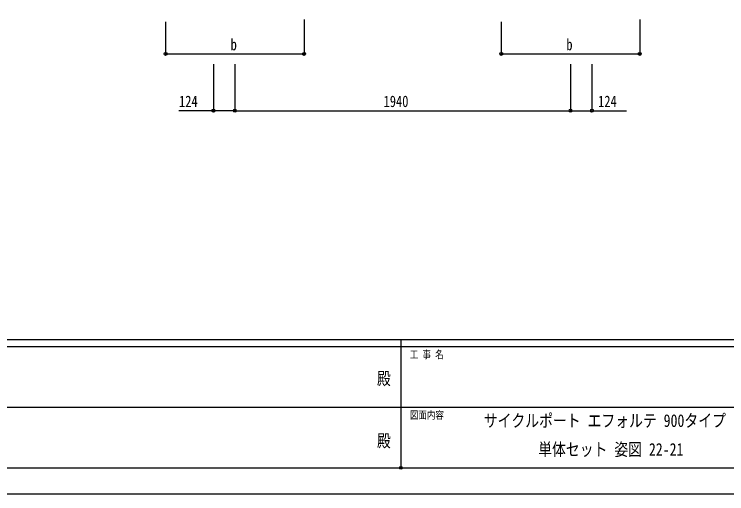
# Model space of a CAD drawing. Units: millimetres, scale not verified. Extents: x -8410 to 8410, y -5940 to 5940.
# Drawn here: x -2243 to 1874, y -5940 to -3166 of the extents above; entities that cross this region are included whole.
import ezdxf
from ezdxf.enums import TextEntityAlignment as Align

# ---------------------------------------------------------------- set-up
doc = ezdxf.new("R2010")
doc.units = ezdxf.units.MM
doc.header["$LTSCALE"] = 30
doc.header["$PDMODE"] = 32
doc.header["$PDSIZE"] = 15
for name, color, linetype in [('0-2_USER1', 3, 'Continuous'), ('0-6_YKK_D', 6, 'Continuous'), ('0-7_YKK_ZWAK', 7, 'Continuous')]:
    doc.layers.add(name, color=color, linetype=linetype)
doc.styles.add('ＭＳ ゴシック', font='')
doc.styles.get('ＭＳ ゴシック').set_extended_font_data('MS Gothic')

msp = doc.modelspace()

# ---------------------------------------------------------------- linework, layer by layer
at = {"layer": '0-6_YKK_D'}
for p, q in [((-1368.83, -3210.05), (-1368.83, -3396.76)), ((-568.83, -3195.83), (-568.83, -3396.76)), ((571.17, -3210.05), (571.17, -3396.76)), ((1371.17, -3195.83), (1371.17, -3396.76)), ((-1368.83, -3395.76), (-568.83, -3395.76)), ((571.17, -3395.76), (1371.17, -3395.76)), ((-1092.63, -3455.14), (-1092.63, -3725.1)), ((-968.63, -3455.14), (-968.63, -3725.1)), ((-968.63, -3455.14), (-968.63, -3725.1)), ((971.37, -3455.14), (971.37, -3725.1)), ((971.37, -3455.14), (971.37, -3725.1)), ((1095.37, -3455.14), (1095.37, -3725.1)), ((-968.63, -3724.1), (971.37, -3724.1))]:
    msp.add_line(p, q, dxfattribs=at)
for points in [[(-968.63, -3724.1), (-1092.63, -3724.1), (-1292.5, -3724.1)], [(971.37, -3724.1), (1095.37, -3724.1), (1295.23, -3724.1)]]:
    msp.add_lwpolyline(points, dxfattribs=at)
for centre in [(-1368.83, -3395.76), (-568.83, -3395.76), (571.17, -3395.76), (1371.17, -3395.76), (-1092.63, -3724.1), (-968.63, -3724.1), (-968.63, -3724.1), (971.37, -3724.1), (971.37, -3724.1), (1095.37, -3724.1)]:
    msp.add_circle(centre, 8.5, dxfattribs=at)
at = {"layer": '0-7_YKK_ZWAK'}
for p, q in [((7790.04, -5050), (-7809.96, -5050)), ((-9.96, -5050), (-9.96, -5790)), ((-9.96, -5090), (-2609.96, -5090)), ((2590.04, -5090), (-9.96, -5090)), ((-2594.96, -5440), (-9.96, -5440)), ((-9.96, -5440), (2590.04, -5440)), ((-2609.96, -5790), (-9.96, -5790)), ((-9.96, -5790), (2590.04, -5790))]:
    msp.add_line(p, q, dxfattribs=at)
msp.add_lwpolyline([(-8410, -5940), (8410, -5940), (8410, 5940), (-8410, 5940)], close=True, dxfattribs=at)
msp.add_point((-9.96, -5790), dxfattribs=at)

# ---------------------------------------------------------------- texts
at = {"layer": '0-2_USER1', "style": 'ＭＳ ゴシック', "width": 0.8}
for s, p in [('サイクルポート エフォルテ 900タイプ', (469.84, -5575.49)), ('単体セット 姿図 22-21', (784.51, -5742.15))]:
    msp.add_text(s, height=73.31, dxfattribs=at).set_placement(p, align=Align.BOTTOM_LEFT)
at = {"layer": '0-6_YKK_D', "style": 'ＭＳ ゴシック', "width": 0.8}
for s, p in [('b', (-992.83, -3394.46)), ('b', (947.17, -3394.46)), ('124', (-1291.17, -3722.77)), ('1940', (-109.03, -3722.77)), ('124', (1130.7, -3722.77))]:
    msp.add_text(s, height=65.98, dxfattribs=at).set_placement(p, align=Align.BOTTOM_LEFT)
at = {"layer": '0-7_YKK_ZWAK', "style": 'ＭＳ ゴシック', "width": 0.8}
for s, height, p in [('工 事 名', 43.99, (42.54, -5170)), ('殿', 73.31, (-147.33, -5331.67)), ('図面内容', 43.99, (42.54, -5520)), ('殿', 73.31, (-147.33, -5691.67))]:
    msp.add_text(s, height=height, dxfattribs=at).set_placement(p, align=Align.BOTTOM_LEFT)

doc.saveas('drawing.dxf')
